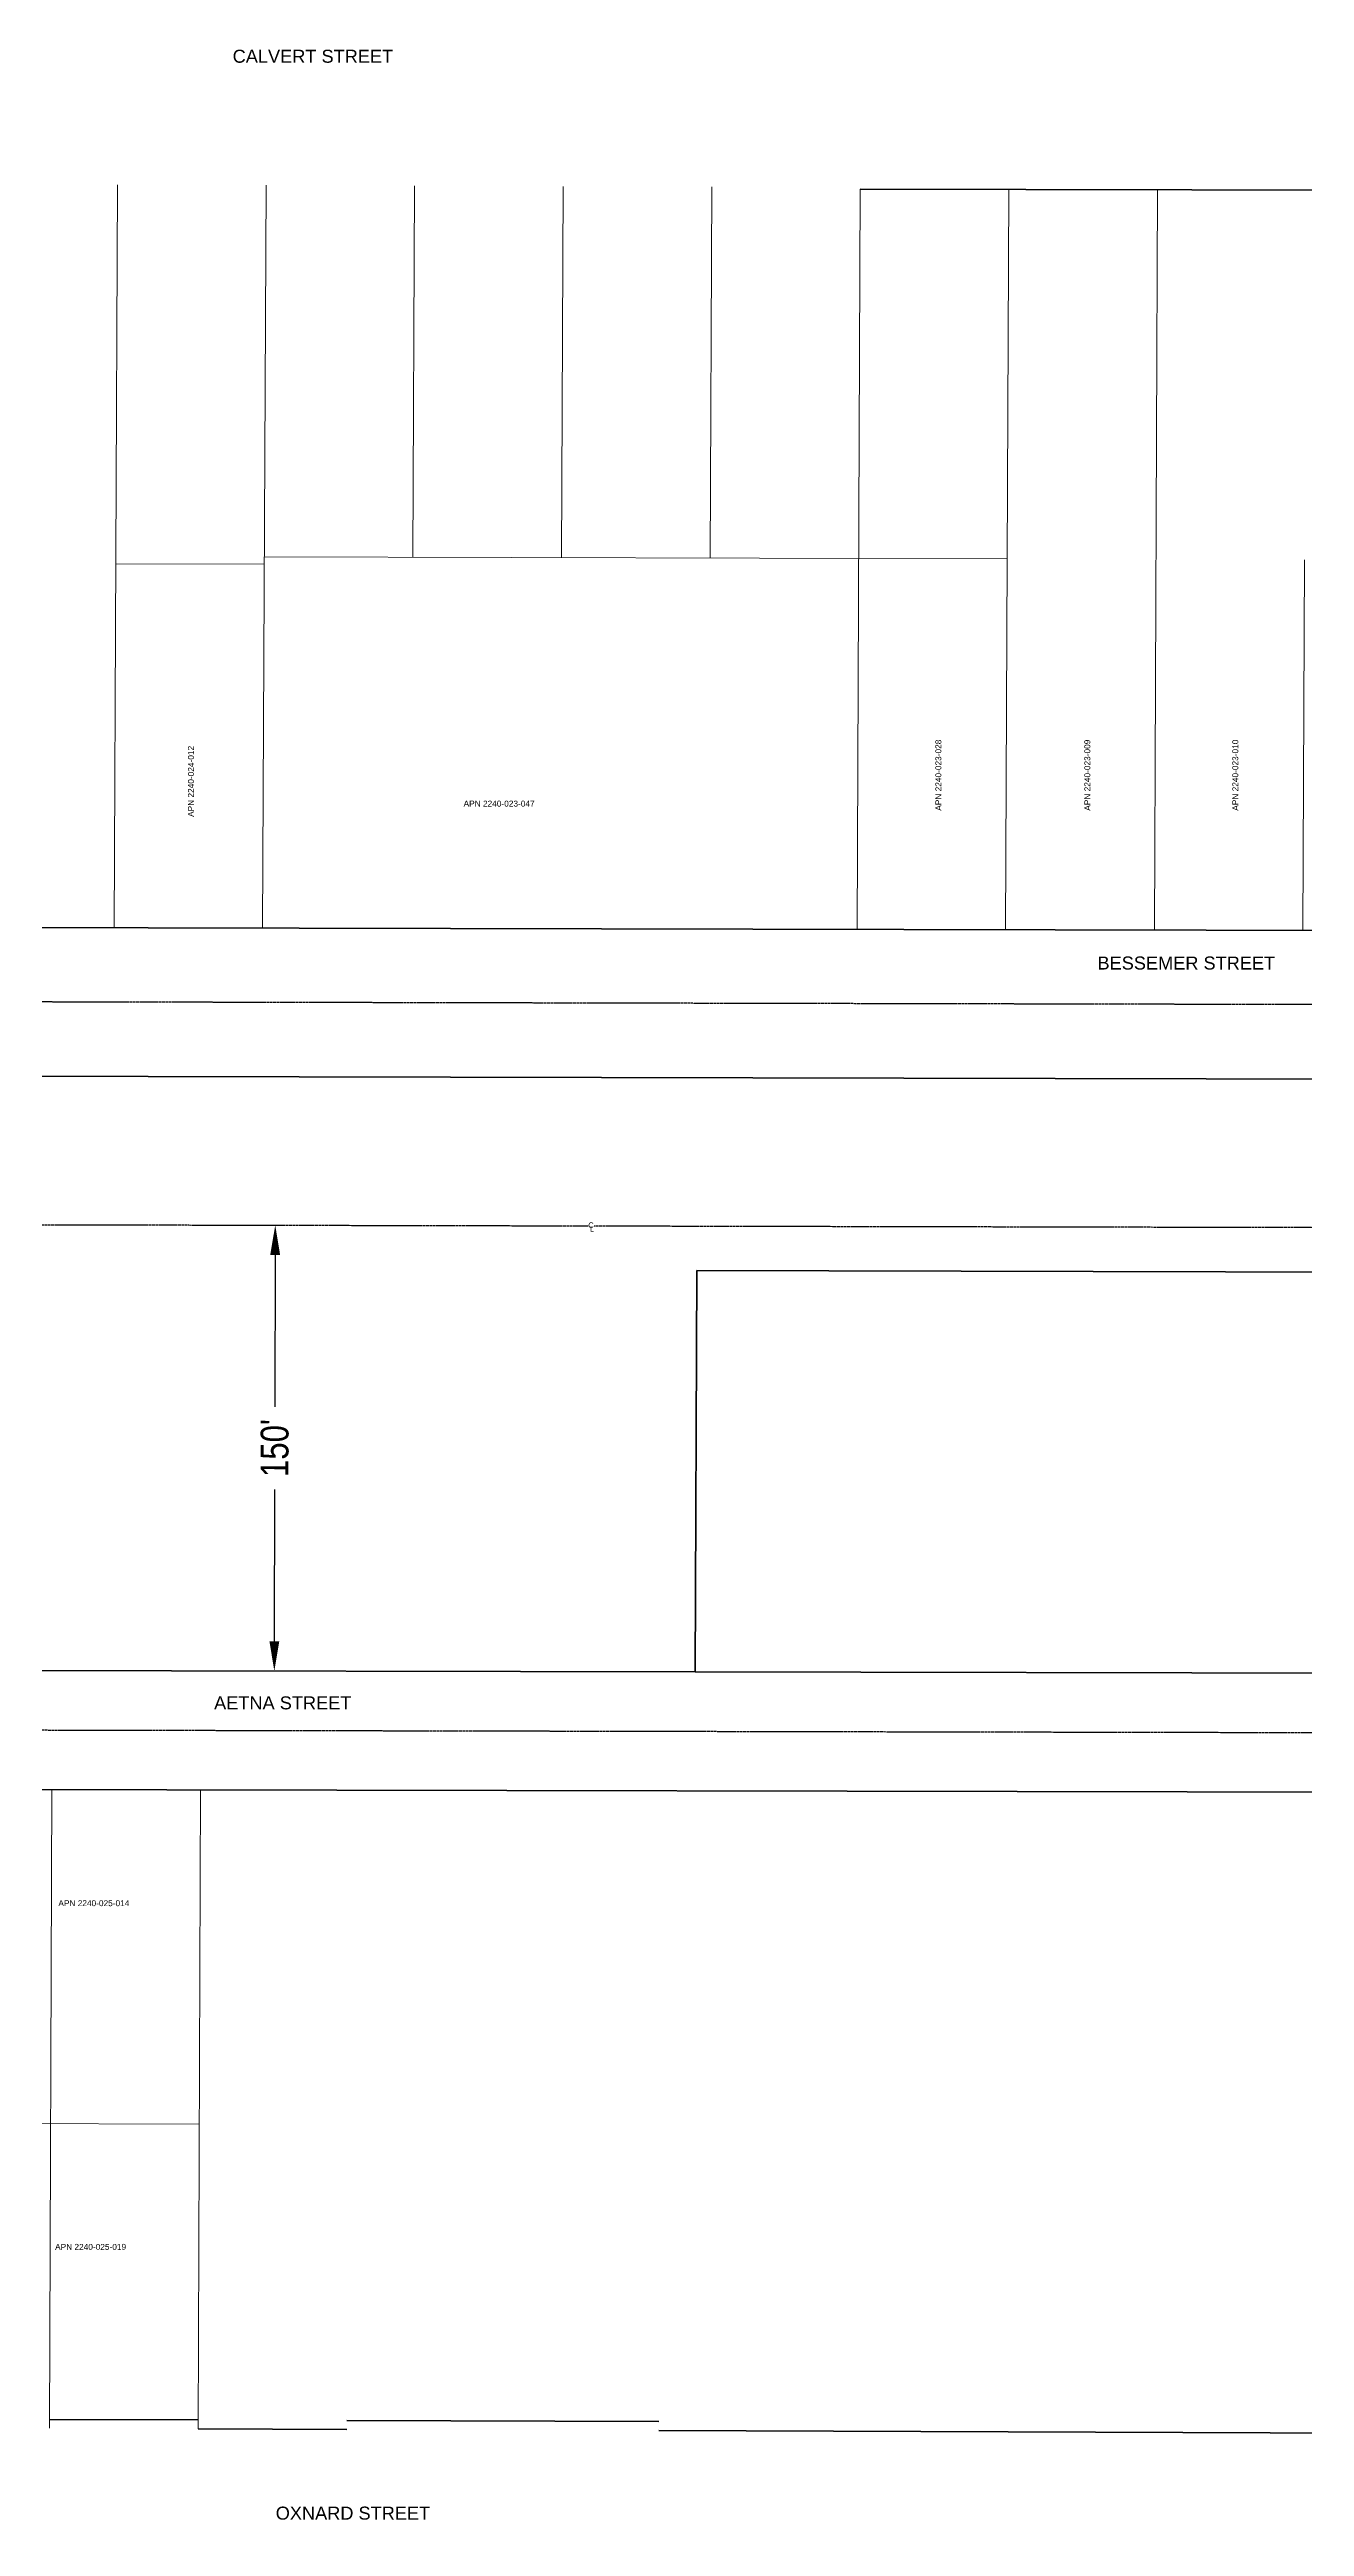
# Model space of a CAD drawing. Header units: feet. Extents: x 6396409 to 6445695, y 1882632 to 1891679.
# Drawn here: x 6427834 to 6428256, y 1887971 to 1888805 of the extents above; entities that cross this region are included whole.
import ezdxf

# ---------------------------------------------------------------- set-up
doc = ezdxf.new("R2010")
doc.units = ezdxf.units.FT
doc.header["$MEASUREMENT"] = 0
doc.linetypes.add('CENTER2', pattern=[1.125, 0.75, -0.125, 0.125, -0.125])
for name, color, linetype, lineweight in [('R-ANNO-LABL', 2, 'Continuous', 30), ('R-PROP-PRCL', 4, 'Continuous', 18), ('R-Row-Authority', 30, 'Continuous', 140), ('R-Row-Ldr', 3, 'Continuous', 5), ('R-Row-Misc-Txto', 171, 'Continuous', 5), ('R-Row-Scl', 1, 'CENTER2', 25), ('R-Row-Sname', 8, 'Continuous', 0), ('R-Row-Srow', 6, 'Continuous', 50)]:
    doc.layers.add(name, color=color, linetype=linetype, lineweight=lineweight)
doc.styles.add('G1_1 8_0', font='arial.ttf')
doc.styles.add('G4_7 32', font='arial.ttf', dxfattribs={"height": 0.219})
doc.styles.add('NCS1-Anno', font='arial.ttf', dxfattribs={"width": 0.8, "height": 0.09375})
doc.dimstyles.new('Annotative (NCS1)', dxfattribs={"dimscale": 100, "dimtxt": 0.09375, "dimasz": 0.1, "dimexe": 0.1, "dimexo": 0.04, "dimgap": 0.05, "dimtad": 0, "dimdec": 0, "dimzin": 0, "dimdsep": 46, "dimtxsty": 'NCS1-Anno', "dimcen": 0.05, "dimaunit": 1, "dimadec": 3, "dimazin": 0, "dimtfac": 1, "dimtdec": 0, "dimtofl": 0, "dimtmove": 0, "dimatfit": 3, "dimfxl": 0.1, "dimtolj": 1, "dimtzin": 0, "dimarcsym": 0})

# ---------------------------------------------------------------- blocks, each defined once
blk = doc.blocks.new('*D14')
at = {"layer": 'Defpoints', "color": 0}
for p in [(6427909.69, 1888409.15), (6428051.66, 1888408.85), (6428051.35, 1888258.85)]:
    blk.add_point(p, dxfattribs=at)
at = {"layer": 'R-Row-Ldr', "color": 0, "lineweight": -2}
for p, q in [((6427909.67, 1888399.15), (6427909.56, 1888348.07)), ((6427909.4, 1888269.15), (6427909.5, 1888320.22))]:
    blk.add_line(p, q, dxfattribs=at)
at = {"layer": 'R-Row-Ldr', "color": 0}
for points in [[(6427908, 1888399.15), (6427911.33, 1888399.14), (6427909.69, 1888409.15)], [(6427907.73, 1888269.15), (6427911.06, 1888269.14), (6427909.38, 1888259.15)]]:
    blk.add_solid(points, dxfattribs=at)
at = {"layer": 'R-Row-Ldr', "color": 0, "insert": (6427909.53, 1888334.15), "char_height": 9.375, "attachment_point": 5, "rotation": 89.88098, "style": 'NCS1-Anno'}
blk.add_mtext("\\A1;150'", dxfattribs=at)
blk = doc.blocks.new('*D15')
at = {"layer": 'Defpoints', "color": 0}
for p in [(6427764.46, 1888459.41), (6428051.75, 1888458.82), (6428051.35, 1888258.85)]:
    blk.add_point(p, dxfattribs=at)
at = {"layer": 'R-Row-Ldr', "color": 0, "lineweight": -2}
for p, q in [((6427764.44, 1888449.41), (6427764.29, 1888373.76)), ((6427764.08, 1888269.44), (6427764.23, 1888345.08))]:
    blk.add_line(p, q, dxfattribs=at)
at = {"layer": 'R-Row-Ldr', "color": 0}
for points in [[(6427762.77, 1888449.41), (6427766.11, 1888449.4), (6427764.46, 1888459.41)], [(6427762.41, 1888269.44), (6427765.74, 1888269.43), (6427764.06, 1888259.44)]]:
    blk.add_solid(points, dxfattribs=at)
at = {"layer": 'R-Row-Ldr', "color": 0, "insert": (6427764.26, 1888359.42), "char_height": 9.375, "attachment_point": 5, "rotation": 89.88376, "style": 'NCS1-Anno'}
blk.add_mtext("\\A1;200'", dxfattribs=at)
blk = doc.blocks.new('Centerline')
at = {"insert": (-0.032, 0.064), "char_height": 0.0938, "attachment_point": 1, "style": 'NCS1-Anno', "bg_fill": 3, "box_fill_scale": 1, "bg_fill_color": 256, "bg_fill_transparency": 0}
blk.add_mtext_dynamic_manual_height_columns('C', width=0.09375, gutter_width=0.469, heights=[0.132], dxfattribs=at)
at = {"insert": (-0.005, 0.002), "char_height": 0.0938, "attachment_point": 1, "style": 'NCS1-Anno'}
blk.add_mtext_dynamic_manual_height_columns('L', width=0.09375, gutter_width=0.469, heights=[0], dxfattribs=at)
blk = doc.blocks.new('*D213')
at = {"layer": 'Defpoints', "color": 0, "transparency": 16777216}
for p in [(6425954.99, 1888533.21), (6424633.32, 1888245.96), (6428594.95, 1888237.72), (6425921.82, 1888224.82), (6425952.84, 1887971.28)]:
    blk.add_point(p, dxfattribs=at)
at = {"layer": 'R-ANNO-LABL', "color": 0, "lineweight": -2, "transparency": 16777216}
for start, end in [(182.98141, 211.82576), (237.83587, 266.68022)]:
    blk.add_arc((6425953.88, 1888243.22), 36.96, start, end, dxfattribs=at)
at = {"layer": 'R-ANNO-LABL', "color": 0, "transparency": 16777216}
for points in [[(6425916.64, 1888241.29), (6425917.3, 1888241.3), (6425916.92, 1888243.29)], [(6425951.75, 1888206.65), (6425951.73, 1888205.98), (6425953.74, 1888206.26)]]:
    blk.add_solid(points, dxfattribs=at)
at = {"layer": 'R-ANNO-LABL', "color": 0, "transparency": 16777216, "insert": (6425927.67, 1888217.16), "char_height": 1.875, "width": 27.8597, "attachment_point": 5, "rotation": 314.83081, "style": 'NCS1-Anno'}
blk.add_mtext('\\A1;89°54\'0" (M) \\P89%%D53\'50" (R16)', dxfattribs=at)
blk = doc.blocks.new('*D215')
at = {"layer": 'Defpoints', "color": 0, "transparency": 16777216}
for p in [(6427276.4, 1888791.6), (6427282.97, 1888424.29), (6425954.58, 1888413.21), (6428595.59, 1888407.72), (6427274.27, 1888240.39)]:
    blk.add_point(p, dxfattribs=at)
at = {"layer": 'R-ANNO-LABL', "color": 0, "lineweight": -2, "transparency": 16777216}
for start, end in [(70.69086, 82.61014), (7.04925, 18.96853)]:
    blk.add_arc((6427274.93, 1888410.46), 16, start, end, dxfattribs=at)
at = {"layer": 'R-ANNO-LABL', "color": 0, "transparency": 16777216}
for points in [[(6427276.96, 1888426), (6427277.01, 1888426.66), (6427274.99, 1888426.46)], [(6427291.14, 1888412.45), (6427290.47, 1888412.41), (6427290.92, 1888410.43)]]:
    blk.add_solid(points, dxfattribs=at)
at = {"layer": 'R-ANNO-LABL', "color": 0, "transparency": 16777216, "insert": (6427286.27, 1888421.74), "char_height": 1.875, "width": 12.9679, "attachment_point": 5, "rotation": 314.82969, "style": 'NCS1-Anno'}
blk.add_mtext('\\A1;89°53\'51"(M)', dxfattribs=at)
blk = doc.blocks.new('*D233')
at = {"layer": 'Defpoints', "color": 0, "transparency": 16777216}
for p in [(6427276.4, 1888791.6), (6427291.34, 1888513.12), (6427275.22, 1888485.4), (6428595.94, 1888482.71), (6427274.27, 1888240.39)]:
    blk.add_point(p, dxfattribs=at)
at = {"layer": 'R-ANNO-LABL', "color": 0, "lineweight": -2, "transparency": 16777216}
for start, end in [(59.862, 86.20497), (3.45675, 29.79972)]:
    blk.add_arc((6427275.22, 1888485.4), 32.07, start, end, dxfattribs=at)
at = {"layer": 'R-ANNO-LABL', "color": 0, "transparency": 16777216}
for points in [[(6427277.33, 1888517.07), (6427277.35, 1888517.74), (6427275.34, 1888517.47)], [(6427307.56, 1888487.34), (6427306.9, 1888487.32), (6427307.29, 1888485.33)]]:
    blk.add_solid(points, dxfattribs=at)
at = {"layer": 'R-ANNO-LABL', "color": 0, "transparency": 16777216, "insert": (6427297.96, 1888508.01), "char_height": 1.875, "attachment_point": 5, "rotation": 314.83086, "style": 'NCS1-Anno'}
blk.add_mtext('\\A1;89°53\'42" (M) \\P89%%D53\'46" (R20)', dxfattribs=at)

msp = doc.modelspace()

# ---------------------------------------------------------------- linework, layer by layer
at = {"layer": 'R-PROP-PRCL'}
for p, q in [((6427855.43, 1888509.28), (6427856.56, 1888759.25)), ((6427906.58, 1888759.07), (6427905.43, 1888509.18)), ((6427956.61, 1888758.88), (6427956.02, 1888633.9)), ((6428006.63, 1888758.7), (6428006.07, 1888633.76)), ((6428056.66, 1888758.51), (6428056.09, 1888633.63)), ((6428105.6, 1888508.68), (6428106.68, 1888757.72)), ((6428156.7, 1888757.61), (6428155.61, 1888508.58)), ((6428206.73, 1888757.51), (6428205.68, 1888508.47)), ((6427906.01, 1888634.04), (6428156.16, 1888633.35)), ((6428256.22, 1888633.08), (6428255.69, 1888508.37)), ((6427855.98, 1888631.73), (6427906, 1888631.54)), ((6427834.5, 1888219.3), (6427833.69, 1888004.32)), ((6427884.53, 1888219.2), (6427883.72, 1888004.14)), ((6427724.02, 1888107.14), (6427884.1, 1888106.67))]:
    msp.add_line(p, q, dxfattribs=at)
at = {"layer": 'R-Row-Authority'}
for p, q in [((6428595.85, 1888457.66), (6427245.12, 1888460.47)), ((6428051.12, 1888258.84), (6428051.64, 1888393.85)), ((6428051.64, 1888393.85), (6428565.6, 1888392.78)), ((6427274.35, 1888260.39), (6428051.12, 1888258.84))]:
    msp.add_line(p, q, dxfattribs=at)
at = {"layer": 'R-Row-Scl'}
for p, q in [((6428595.94, 1888482.66), (6425954.74, 1888488.15)), ((6427274.31, 1888240.39), (6428595.01, 1888237.76))]:
    msp.add_line(p, q, dxfattribs=at)
msp.add_lwpolyline([(6425954.58, 1888413.21), (6428595.65, 1888407.72), (6430203.66, 1888404.59, -0.000327)], format="xyb", dxfattribs=at)
at = {"layer": 'R-Row-Srow'}
for p, q in [((6428406.91, 1888757.09), (6428106.68, 1888757.72)), ((6428553.04, 1888507.75), (6427305.31, 1888510.34)), ((6428051.12, 1888258.84), (6428565.08, 1888257.82)), ((6427304.23, 1888220.33), (6428564.93, 1888217.82)), ((6427833.7, 1888007.32), (6427883.73, 1888007.14)), ((6427883.72, 1888004.14), (6427933.74, 1888003.95)), ((6427933.75, 1888006.95), (6428038.8, 1888006.57)), ((6428038.79, 1888003.57), (6428414.06, 1888002.19))]:
    msp.add_line(p, q, dxfattribs=at)

# ---------------------------------------------------------------- texts
at = {"layer": 'R-Row-Misc-Txto', "style": 'G1_1 8_0'}
for s, p in [('APN 2240-024-012', (6427882.3, 1888546.52)), ('APN 2240-023-028', (6428133.94, 1888548.6)), ('APN 2240-023-009', (6428184.1, 1888548.6)), ('APN 2240-023-010', (6428233.92, 1888548.6))]:
    msp.add_text(s, height=2, rotation=90, dxfattribs=at).set_placement(p)
for s, p in [('APN 2240-023-047', (6427973.11, 1888550)), ('APN 2240-025-014', (6427836.67, 1888180)), ('APN 2240-025-019', (6427835.57, 1888064.35))]:
    msp.add_text(s, height=2, dxfattribs=at).set_placement(p)
at = {"layer": 'R-Row-Sname', "char_height": 4.38, "attachment_point": 1, "style": 'G4_7 32'}
for s, insert, width in [('CALVERT STREET', (6427895.35, 1888804.67), 68.7751), ('CALVERT STREET', (6427895.35, 1888804.67), 68.7751), ('BESSEMER STREET', (6428186.52, 1888499.55), 67.9573), ('AETNA STREET', (6427889.1, 1888250.6), 74.9877), ('AETNA STREET', (6427889.1, 1888250.6), 74.9877), ('OXNARD STREET', (6427909.85, 1887977.95), 76.0371), ('OXNARD STREET', (6427909.85, 1887977.95), 76.0371)]:
    msp.add_mtext(s, dxfattribs=dict(at, insert=insert, width=width))

# ---------------------------------------------------------------- dimensions: what is measured, and where the dimension line sits
at = {"layer": 'R-ANNO-LABL'}
for base, line1, line2, text, override, picture, middle in [((6427282.9705, 1888424.2917), ((6428595.5938, 1888407.7212), (6425954.584, 1888413.2075)), ((6427274.2693, 1888240.3902), (6427276.401, 1888791.5974)), '<>(M)', {"dimscale": 0, "dimpost": ''}, '*D215', (6427286.2718, 1888421.7422)), ((6425921.82, 1888224.82), ((6424633.32, 1888245.96), (6428594.95, 1888237.72)), ((6425954.99, 1888533.21), (6425952.84, 1887971.28)), '<> (M) \\P89%%D53\'50" (R16)', {"dimscale": 0}, '*D213', (6425927.67, 1888217.16))]:
    dim = msp.add_angular_dim_2l(base=base, line1=line1, line2=line2, text=text, dimstyle='Annotative (NCS1)', override=override, dxfattribs=at)
    dim.commit()
    dim.dimension.update_dxf_attribs({"geometry": picture, "text_midpoint": middle})
at = {"layer": 'R-Row-Ldr'}
for p2, distance, picture, middle in [((6428051.75, 1888458.82), 287.29, '*D15', (6427764.26, 1888359.42)), ((6428051.66, 1888408.85), 141.97, '*D14', (6427909.53, 1888334.15))]:
    dim = msp.add_aligned_dim(p1=(6428051.35, 1888258.85), p2=p2, distance=distance, dimstyle='Annotative (NCS1)', override={"dimdec": 0, "dimpost": "'", "dimse1": 1, "dimse2": 1, "dimsd1": 0}, dxfattribs=at)
    dim.commit()
    dim.dimension.update_dxf_attribs({"geometry": picture, "text_midpoint": middle})

# ---------------------------------------------------------------- next in the draw order: block references
at = {"layer": 'R-ANNO-LABL', "xscale": 20, "yscale": 20, "zscale": 20}
msp.add_blockref('Centerline', (6428015.73, 1888408.82), dxfattribs=at)

# ---------------------------------------------------------------- next in the draw order: dimensions: what is measured, and where the dimension line sits
at = {"layer": 'R-ANNO-LABL'}
dim = msp.add_angular_dim_2l(base=(6427291.34, 1888513.12), line1=((6427274.27, 1888240.39), (6427276.4, 1888791.6)), line2=((6427275.22, 1888485.4), (6428595.94, 1888482.71)), text='<> (M) \\P89%%D53\'46" (R20)', dimstyle='Annotative (NCS1)', override={"dimscale": 0}, dxfattribs=at)
dim.commit()
dim.dimension.update_dxf_attribs({"geometry": '*D233', "text_midpoint": (6427297.96, 1888508.01)})

doc.saveas('drawing.dxf')
